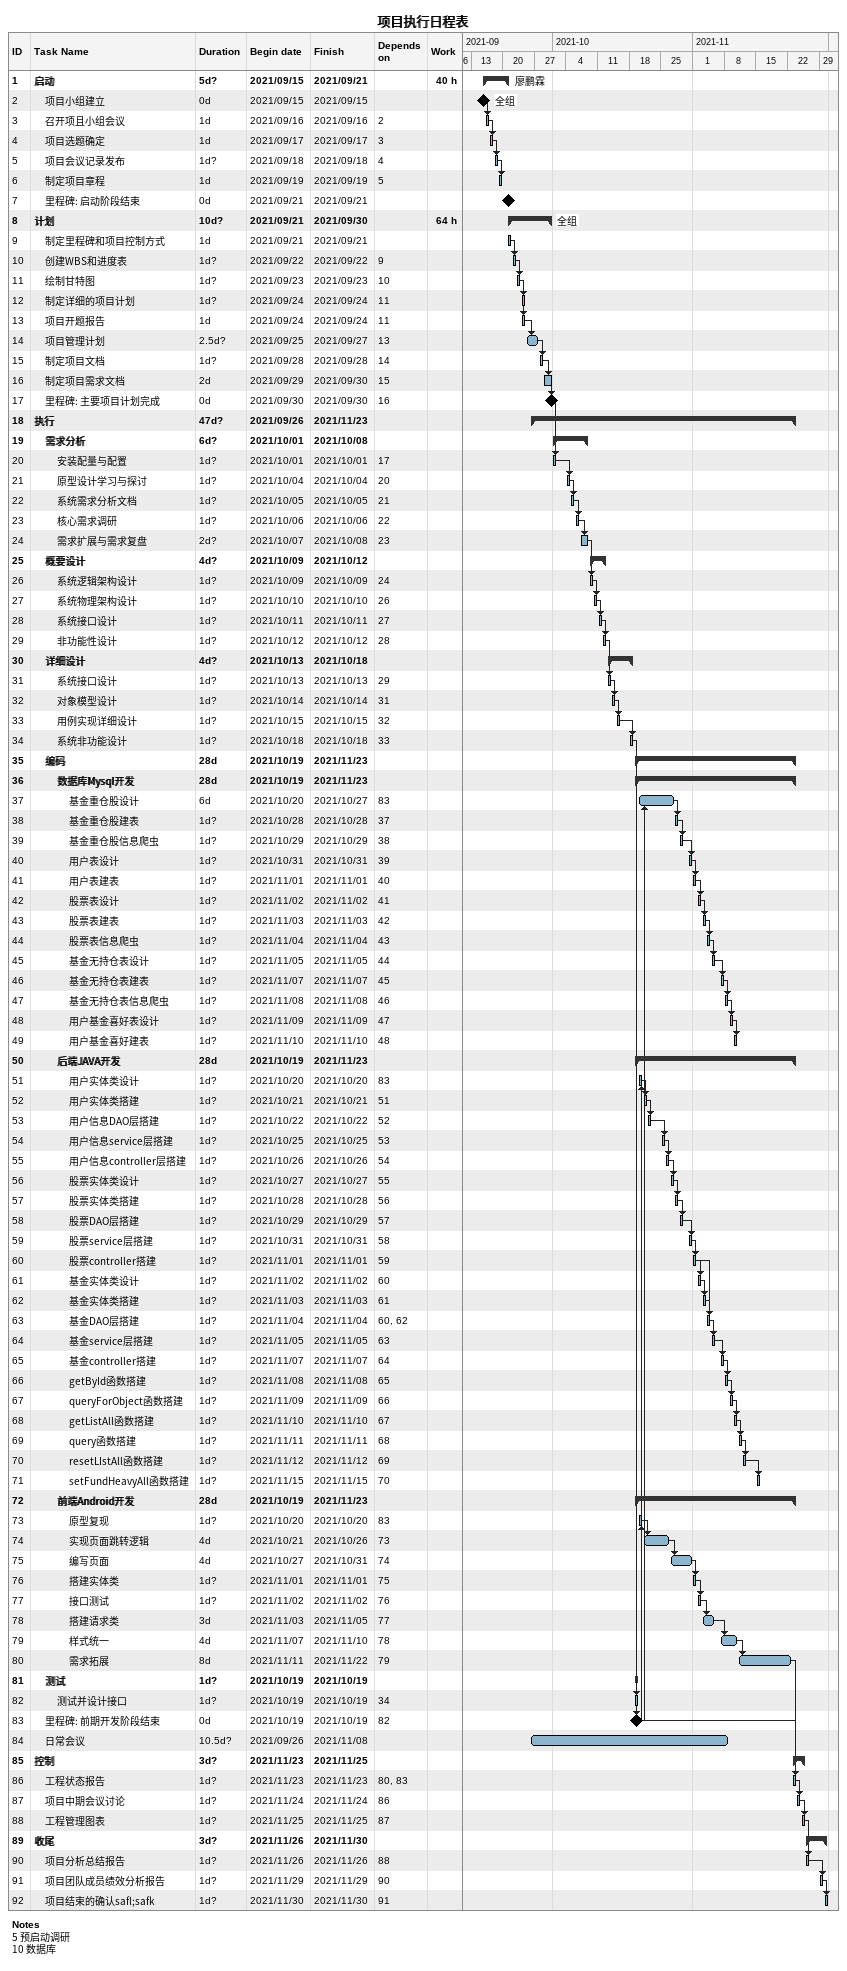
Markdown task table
项目执行日程表

| ID | Level | Task | Duration | Start | Finish | Predecessors | Resources | Work (h) |
|---|---|---|---|---|---|---|---|---|
| 1 | 1 | **启动** | 5d? | 2021-09-15 | 2021-09-21 |  | 廖鹏霖 | 40 |
| 2 | 2 | 项目小组建立 | 0d | 2021-09-15 | 2021-09-15 |  | 全组 |  |
| 3 | 2 | 召开项且小组会议 | 1d | 2021-09-16 | 2021-09-16 | 2 |  |  |
| 4 | 2 | 项目选题确定 | 1d | 2021-09-17 | 2021-09-17 | 3 |  |  |
| 5 | 2 | 项目会议记录发布 | 1d? | 2021-09-18 | 2021-09-18 | 4 |  |  |
| 6 | 2 | 制定项目章程 | 1d | 2021-09-19 | 2021-09-19 | 5 |  |  |
| 7 | 2 | 里程碑: 启动阶段结束 | 0d | 2021-09-21 | 2021-09-21 |  |  |  |
| 8 | 1 | **计划** | 10d? | 2021-09-21 | 2021-09-30 |  | 全组 | 64 |
| 9 | 2 | 制定里程碑和项目控制方式 | 1d | 2021-09-21 | 2021-09-21 |  |  |  |
| 10 | 2 | 创建WBS和进度表 | 1d? | 2021-09-22 | 2021-09-22 | 9 |  |  |
| 11 | 2 | 绘制甘特图 | 1d? | 2021-09-23 | 2021-09-23 | 10 |  |  |
| 12 | 2 | 制定详细的项目计划 | 1d? | 2021-09-24 | 2021-09-24 | 11 |  |  |
| 13 | 2 | 项目开题报告 | 1d | 2021-09-24 | 2021-09-24 | 11 |  |  |
| 14 | 2 | 项目管理计划 | 2.5d? | 2021-09-25 | 2021-09-27 | 13 |  |  |
| 15 | 2 | 制定项目文档 | 1d? | 2021-09-28 | 2021-09-28 | 14 |  |  |
| 16 | 2 | 制定项目需求文档 | 2d | 2021-09-29 | 2021-09-30 | 15 |  |  |
| 17 | 2 | 里程碑: 主要项目计划完成 | 0d | 2021-09-30 | 2021-09-30 | 16 |  |  |
| 18 | 1 | **执行** | 47d? | 2021-09-26 | 2021-11-23 |  |  |  |
| 19 | 2 | **需求分析** | 6d? | 2021-10-01 | 2021-10-08 |  |  |  |
| 20 | 3 | 安装配量与配置 | 1d? | 2021-10-01 | 2021-10-01 | 17 |  |  |
| 21 | 3 | 原型设计学习与探讨 | 1d? | 2021-10-04 | 2021-10-04 | 20 |  |  |
| 22 | 3 | 系统需求分析文档 | 1d? | 2021-10-05 | 2021-10-05 | 21 |  |  |
| 23 | 3 | 核心需求调研 | 1d? | 2021-10-06 | 2021-10-06 | 22 |  |  |
| 24 | 3 | 需求扩展与需求复盘 | 2d? | 2021-10-07 | 2021-10-08 | 23 |  |  |
| 25 | 2 | **概要设计** | 4d? | 2021-10-09 | 2021-10-12 |  |  |  |
| 26 | 3 | 系统逻辑架构设计 | 1d? | 2021-10-09 | 2021-10-09 | 24 |  |  |
| 27 | 3 | 系统物理架构设计 | 1d? | 2021-10-10 | 2021-10-10 | 26 |  |  |
| 28 | 3 | 系统接口设计 | 1d? | 2021-10-11 | 2021-10-11 | 27 |  |  |
| 29 | 3 | 非功能性设计 | 1d? | 2021-10-12 | 2021-10-12 | 28 |  |  |
| 30 | 2 | **详细设计** | 4d? | 2021-10-13 | 2021-10-18 |  |  |  |
| 31 | 3 | 系统接口设计 | 1d? | 2021-10-13 | 2021-10-13 | 29 |  |  |
| 32 | 3 | 对象模型设计 | 1d? | 2021-10-14 | 2021-10-14 | 31 |  |  |
| 33 | 3 | 用例实现详细设计 | 1d? | 2021-10-15 | 2021-10-15 | 32 |  |  |
| 34 | 3 | 系统非功能设计 | 1d? | 2021-10-18 | 2021-10-18 | 33 |  |  |
| 35 | 2 | **编码** | 28d | 2021-10-19 | 2021-11-23 |  |  |  |
| 36 | 3 | **数据库Mysql开发** | 28d | 2021-10-19 | 2021-11-23 |  |  |  |
| 37 | 4 | 基金重仓股设计 | 6d | 2021-10-20 | 2021-10-27 | 83 |  |  |
| 38 | 4 | 基金重仓股建表 | 1d? | 2021-10-28 | 2021-10-28 | 37 |  |  |
| 39 | 4 | 基金重仓股信息爬虫 | 1d? | 2021-10-29 | 2021-10-29 | 38 |  |  |
| 40 | 4 | 用户表设计 | 1d? | 2021-10-31 | 2021-10-31 | 39 |  |  |
| 41 | 4 | 用户表建表 | 1d? | 2021-11-01 | 2021-11-01 | 40 |  |  |
| 42 | 4 | 股票表设计 | 1d? | 2021-11-02 | 2021-11-02 | 41 |  |  |
| 43 | 4 | 股票表建表 | 1d? | 2021-11-03 | 2021-11-03 | 42 |  |  |
| 44 | 4 | 股票表信息爬虫 | 1d? | 2021-11-04 | 2021-11-04 | 43 |  |  |
| 45 | 4 | 基金无持仓表设计 | 1d? | 2021-11-05 | 2021-11-05 | 44 |  |  |
| 46 | 4 | 基金无持仓表建表 | 1d? | 2021-11-07 | 2021-11-07 | 45 |  |  |
| 47 | 4 | 基金无持仓表信息爬虫 | 1d? | 2021-11-08 | 2021-11-08 | 46 |  |  |
| 48 | 4 | 用户基金喜好表设计 | 1d? | 2021-11-09 | 2021-11-09 | 47 |  |  |
| 49 | 4 | 用户基金喜好建表 | 1d? | 2021-11-10 | 2021-11-10 | 48 |  |  |
| 50 | 3 | **后端JAVA开发** | 28d | 2021-10-19 | 2021-11-23 |  |  |  |
| 51 | 4 | 用户实体类设计 | 1d? | 2021-10-20 | 2021-10-20 | 83 |  |  |
| 52 | 4 | 用户实体类搭建 | 1d? | 2021-10-21 | 2021-10-21 | 51 |  |  |
| 53 | 4 | 用户信息DAO层搭建 | 1d? | 2021-10-22 | 2021-10-22 | 52 |  |  |
| 54 | 4 | 用户信息service层搭建 | 1d? | 2021-10-25 | 2021-10-25 | 53 |  |  |
| 55 | 4 | 用户信息controller层搭建 | 1d? | 2021-10-26 | 2021-10-26 | 54 |  |  |
| 56 | 4 | 股票实体类设计 | 1d? | 2021-10-27 | 2021-10-27 | 55 |  |  |
| 57 | 4 | 股票实体类搭建 | 1d? | 2021-10-28 | 2021-10-28 | 56 |  |  |
| 58 | 4 | 股票DAO层搭建 | 1d? | 2021-10-29 | 2021-10-29 | 57 |  |  |
| 59 | 4 | 股票service层搭建 | 1d? | 2021-10-31 | 2021-10-31 | 58 |  |  |
| 60 | 4 | 股票controller搭建 | 1d? | 2021-11-01 | 2021-11-01 | 59 |  |  |
| 61 | 4 | 基金实体类设计 | 1d? | 2021-11-02 | 2021-11-02 | 60 |  |  |
| 62 | 4 | 基金实体类搭建 | 1d? | 2021-11-03 | 2021-11-03 | 61 |  |  |
| 63 | 4 | 基金DAO层搭建 | 1d? | 2021-11-04 | 2021-11-04 | 60, 62 |  |  |
| 64 | 4 | 基金service层搭建 | 1d? | 2021-11-05 | 2021-11-05 | 63 |  |  |
| 65 | 4 | 基金controller搭建 | 1d? | 2021-11-07 | 2021-11-07 | 64 |  |  |
| 66 | 4 | getById函数搭建 | 1d? | 2021-11-08 | 2021-11-08 | 65 |  |  |
| 67 | 4 | queryForObject函数搭建 | 1d? | 2021-11-09 | 2021-11-09 | 66 |  |  |
| 68 | 4 | getListAll函数搭建 | 1d? | 2021-11-10 | 2021-11-10 | 67 |  |  |
| 69 | 4 | query函数搭建 | 1d? | 2021-11-11 | 2021-11-11 | 68 |  |  |
| 70 | 4 | resetLIstAll函数搭建 | 1d? | 2021-11-12 | 2021-11-12 | 69 |  |  |
| 71 | 4 | setFundHeavyAll函数搭建 | 1d? | 2021-11-15 | 2021-11-15 | 70 |  |  |
| 72 | 3 | **前端Android开发** | 28d | 2021-10-19 | 2021-11-23 |  |  |  |
| 73 | 4 | 原型复现 | 1d? | 2021-10-20 | 2021-10-20 | 83 |  |  |
| 74 | 4 | 实现页面跳转逻辑 | 4d | 2021-10-21 | 2021-10-26 | 73 |  |  |
| 75 | 4 | 编写页面 | 4d | 2021-10-27 | 2021-10-31 | 74 |  |  |
| 76 | 4 | 搭建实体类 | 1d? | 2021-11-01 | 2021-11-01 | 75 |  |  |
| 77 | 4 | 接口测试 | 1d? | 2021-11-02 | 2021-11-02 | 76 |  |  |
| 78 | 4 | 搭建请求类 | 3d | 2021-11-03 | 2021-11-05 | 77 |  |  |
| 79 | 4 | 样式统一 | 4d | 2021-11-07 | 2021-11-10 | 78 |  |  |
| 80 | 4 | 需求拓展 | 8d | 2021-11-11 | 2021-11-22 | 79 |  |  |
| 81 | 2 | **测试** | 1d? | 2021-10-19 | 2021-10-19 |  |  |  |
| 82 | 3 | 测试并设计接口 | 1d? | 2021-10-19 | 2021-10-19 | 34 |  |  |
| 83 | 2 | 里程碑: 前期开发阶段结束 | 0d | 2021-10-19 | 2021-10-19 | 82 |  |  |
| 84 | 2 | 日常会议 | 10.5d? | 2021-09-26 | 2021-11-08 |  |  |  |
| 85 | 1 | **控制** | 3d? | 2021-11-23 | 2021-11-25 |  |  |  |
| 86 | 2 | 工程状态报告 | 1d? | 2021-11-23 | 2021-11-23 | 80, 83 |  |  |
| 87 | 2 | 项目中期会议讨论 | 1d? | 2021-11-24 | 2021-11-24 | 86 |  |  |
| 88 | 2 | 工程管理图表 | 1d? | 2021-11-25 | 2021-11-25 | 87 |  |  |
| 89 | 1 | **收尾** | 3d? | 2021-11-26 | 2021-11-30 |  |  |  |
| 90 | 2 | 项目分析总结报告 | 1d? | 2021-11-26 | 2021-11-26 | 88 |  |  |
| 91 | 2 | 项目团队成员绩效分析报告 | 1d? | 2021-11-29 | 2021-11-29 | 90 |  |  |
| 92 | 2 | 项目结束的确认safl;safk | 1d? | 2021-11-30 | 2021-11-30 | 91 |  |  |

Notes
- 5: 预启动调研
- 10: 数据库
